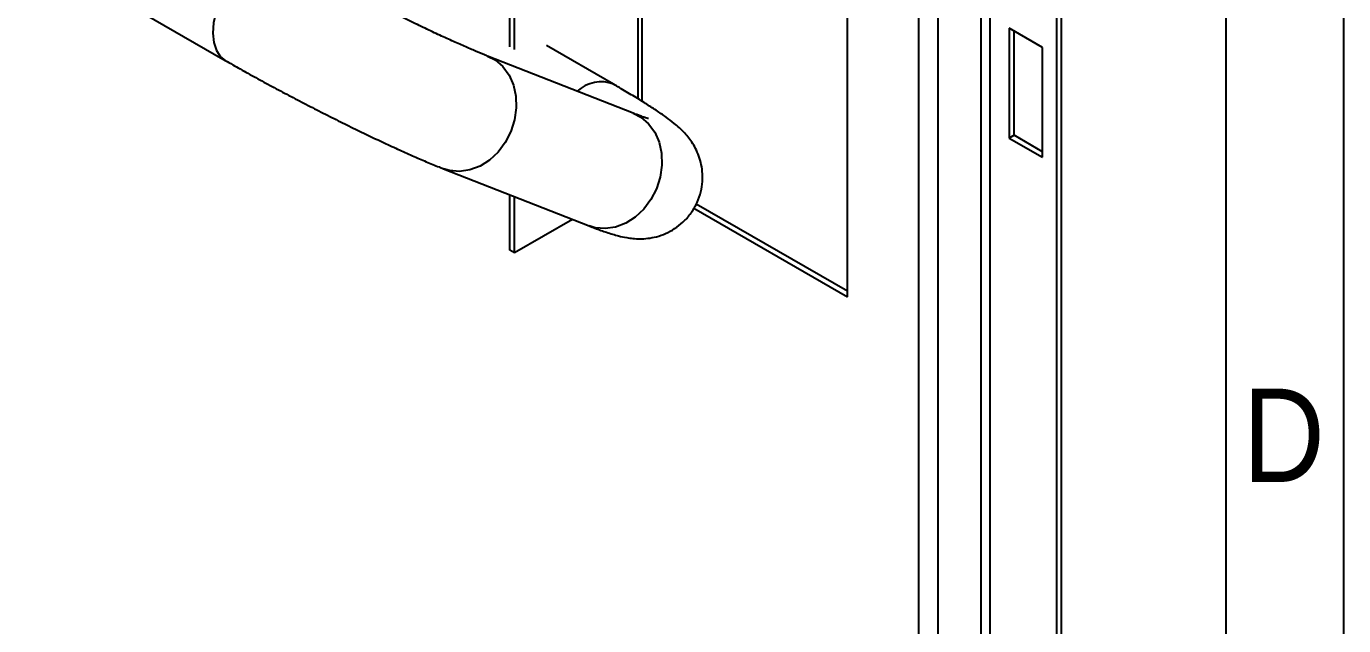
# Model space of a CAD drawing. Extents: x 75 to 2075, y 25 to 1460.
# Drawn here: x 1795.2 to 2075, y 824.7 to 952 of the extents above; entities that cross this region are included whole.
import ezdxf

# ---------------------------------------------------------------- set-up
doc = ezdxf.new("R2010")
doc.units = 0
doc.header["$LTSCALE"] = 5
doc.linetypes.add('SLD-KATı', pattern=[0])
doc.layers.get('0').update_dxf_attribs({"linetype": 'CONTINUOUS'})
doc.styles.add('SLDTEXTSTYLE3', font='GOTHIC.TTF', dxfattribs={"width": 0.913})

msp = doc.modelspace()

# ---------------------------------------------------------------- linework, layer by layer
at = {"color": 7, "linetype": 'SLD-KATı'}
for p, q in [((2075, 1460), (2075, 25)), ((2050, 1435), (2050, 50)), ((1997.924, 1070.627), (1997.924, 524.877)), ((1999.944, 524.877), (1999.944, 1070.627)), ((1984.792, 520.712), (1984.792, 1064.295)), ((1988.832, 1065.379), (1988.832, 519.628)), ((2014.086, 522.545), (2014.086, 1056.631)), ((2015.096, 523.128), (2015.096, 1057.214)), ((1701.104, 1023.524), (1837.475, 944.799)), ((1926.029, 936.09), (1926.029, 983.902)), ((1897.918, 947.695), (1897.918, 968.64)), ((1898.929, 947.112), (1898.929, 968.057)), ((1969.639, 894.57), (1969.639, 958.727)), ((2011.056, 947.564), (2003.984, 951.646)), ((2003.984, 951.646), (2003.984, 928.316)), ((2004.995, 928.9), (2004.995, 951.063)), ((1924.133, 933.58), (1893.193, 945.729)), ((1919.945, 939.733), (1905.702, 947.955)), ((2011.056, 924.234), (2011.056, 947.564)), ((2004.995, 928.9), (2003.984, 928.316)), ((2011.056, 925.401), (2004.995, 928.9)), ((2003.984, 928.316), (2011.056, 924.234)), ((1883.794, 921.794), (1914.734, 909.645)), ((1897.918, 904.483), (1897.918, 916.248)), ((1898.929, 903.9), (1898.929, 915.851)), ((1937.007, 913.408), (1969.639, 894.57)), ((1969.639, 895.736), (1937.506, 914.286)), ((1911.25, 911.013), (1898.929, 903.9)), ((1898.929, 903.9), (1897.918, 904.483))]:
    msp.add_line(p, q, dxfattribs=at)
at = {"color": 8, "linetype": 'SLD-KATı'}
msp.add_line((1925.193, 936.606), (1925.193, 983.219), dxfattribs=at)
at = {"color": 8, "linetype": 'SLD-KATı', "flags": 128}
for points in [[(1850.329, 967.069), (1849.39, 967.472), (1847.818, 967.669), (1846.087, 967.385), (1844.265, 966.633), (1842.429, 965.443), (1840.654, 963.863), (1839.011, 961.959), (1837.568, 959.808), (1836.385, 957.499), (1835.51, 955.125), (1834.978, 952.784), (1834.812, 950.573), (1835.018, 948.581), (1835.587, 946.89), (1836.497, 945.569), (1837.477, 944.797)], [(1893.202, 945.726), (1894.794, 944.896), (1896.433, 943.496), (1897.747, 941.698), (1898.683, 939.575), (1899.201, 937.214), (1899.28, 934.712), (1898.919, 932.171), (1898.13, 929.695), (1896.947, 927.385), (1895.418, 925.337), (1893.605, 923.633), (1891.583, 922.344), (1889.435, 921.523), (1887.248, 921.202), (1885.112, 921.396), (1883.791, 921.795)], [(1924.133, 933.58), (1925.734, 932.746), (1927.373, 931.347), (1928.687, 929.549), (1929.622, 927.426), (1930.14, 925.065), (1930.22, 922.563), (1929.858, 920.022), (1929.07, 917.546), (1927.886, 915.236), (1926.357, 913.188), (1924.545, 911.484), (1922.523, 910.195), (1920.374, 909.374), (1918.187, 909.053), (1916.051, 909.247), (1914.734, 909.645)]]:
    msp.add_lwpolyline(points, dxfattribs=at)
at = {"color": 8, "linetype": 'SLD-KATı'}
msp.add_arc((1917.243, 932.993), 7.262, 68.18622, 133.59695, dxfattribs=at)
at = {"color": 7, "linetype": 'SLD-KATı'}
for points, knots in [([(1893.193, 945.729), (1892.85, 945.865), (1891.898, 946.243), (1890.063, 947.008), (1887.625, 948.066), (1884.885, 949.296), (1881.894, 950.679), (1878.702, 952.193), (1875.363, 953.814), (1871.926, 955.518), (1868.442, 957.28), (1864.962, 959.075), (1861.537, 960.877), (1858.216, 962.66), (1855.05, 964.395), (1852.421, 965.868), (1850.918, 966.731), (1850.331, 967.069)], [0, 0, 0, 0, 0.03716421, 0.10315711, 0.17087756, 0.24016464, 0.31044989, 0.38138039, 0.45272855, 0.52434164, 0.5961107, 0.66795118, 0.73978159, 0.81151409, 0.88306429, 0.95432364, 1, 1, 1, 1]), ([(1837.475, 944.799), (1838.001, 944.496), (1839.54, 943.612), (1842.256, 942.086), (1845.649, 940.222), (1849.173, 938.328), (1852.785, 936.424), (1856.449, 934.531), (1860.122, 932.67), (1863.765, 930.861), (1867.338, 929.124), (1870.802, 927.479), (1874.121, 925.942), (1877.267, 924.528), (1880.212, 923.252), (1882.349, 922.366), (1883.493, 921.913), (1883.794, 921.794)], [0, 0, 0, 0, 0.0376589, 0.1100901, 0.1820782, 0.253732, 0.325186, 0.396535, 0.467854, 0.5391992, 0.6106313, 0.6822325, 0.7541109, 0.8264243, 0.8994264, 0.9735666, 1, 1, 1, 1]), ([(1914.734, 909.645), (1915.158, 909.48), (1916.48, 908.967), (1918.574, 908.219), (1920.664, 907.58), (1922.483, 907.168), (1924.006, 906.951), (1925.51, 906.867), (1927.217, 906.959), (1929.084, 907.307), (1931.03, 907.977), (1932.946, 909.005), (1934.718, 910.385), (1936.253, 912.079), (1937.499, 914.066), (1938.367, 916.245), (1938.819, 918.492), (1938.883, 920.647), (1938.621, 922.66), (1938.1, 924.486), (1937.394, 926.092), (1936.578, 927.464), (1935.715, 928.621), (1934.824, 929.618), (1933.855, 930.554), (1932.636, 931.592), (1931.068, 932.779), (1929.078, 934.152), (1926.736, 935.667), (1924.13, 937.273), (1921.794, 938.661), (1920.357, 939.494), (1919.945, 939.733)], [0, 0, 0, 0, 0.02686096, 0.08377935, 0.14650414, 0.18574187, 0.21146319, 0.23618115, 0.26070573, 0.28598641, 0.3125085, 0.33990662, 0.36785932, 0.39612689, 0.42455642, 0.45453391, 0.48273258, 0.50944328, 0.53489157, 0.55919398, 0.5824242, 0.60478939, 0.6270642, 0.65058457, 0.67748661, 0.71177129, 0.76293963, 0.81904582, 0.87122139, 0.9262141, 0.97884615, 1, 1, 1, 1]), ([(1927.37, 932.433), (1927.342, 932.44), (1927.281, 932.455), (1926.759, 932.613), (1925.873, 932.918), (1924.918, 933.273), (1924.273, 933.525), (1924.133, 933.58)], [0, 0, 0, 0, 0.1748326, 0.3905049, 0.6405641, 0.921551, 1, 1, 1, 1])]:
    msp.add_open_spline(points, degree=3, knots=knots, dxfattribs=at)

# ---------------------------------------------------------------- texts
at = {"color": 7, "linetype": 'CONTINUOUS', "insert": (2062.263, 875.068), "char_height": 19.844, "attachment_point": 2, "style": 'SLDTEXTSTYLE3'}
msp.add_mtext('D', dxfattribs=at)

doc.saveas('drawing.dxf')
